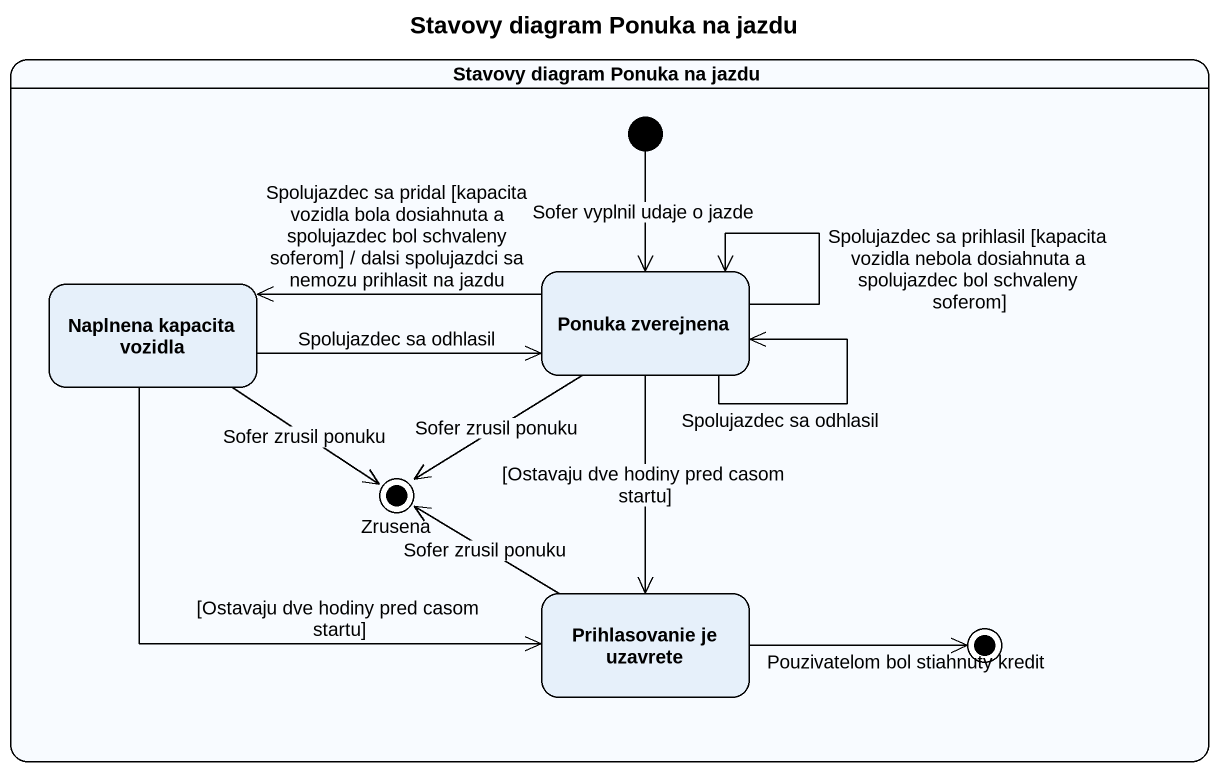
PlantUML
@startuml
title Stavovy diagram Ponuka na jazdu
hide empty description
state "Stavovy diagram Ponuka na jazdu" as Stavovy_diagram_Ponuka_na {
  state "Naplnena kapacita vozidla" as Naplnena_kapacita_vozidla
  state "Ponuka zverejnena" as Ponuka_zverejnena
  state Zrusena <<end>>
  state "Prihlasovanie je uzavrete" as Prihlasovanie_je_uzavrete
  state final1 <<end>>
  [*] --> Ponuka_zverejnena : Sofer vyplnil udaje o jazde
}
Naplnena_kapacita_vozidla -right-> Ponuka_zverejnena : Spolujazdec sa odhlasil
Naplnena_kapacita_vozidla --> Zrusena : Sofer zrusil ponuku
Naplnena_kapacita_vozidla --> Prihlasovanie_je_uzavrete : [Ostavaju dve hodiny pred casom startu]
Ponuka_zverejnena -left-> Naplnena_kapacita_vozidla : Spolujazdec sa pridal [kapacita vozidla bola dosiahnuta a spolujazdec bol schvaleny soferom] / dalsi spolujazdci sa nemozu prihlasit na jazdu
Ponuka_zverejnena --> Ponuka_zverejnena : Spolujazdec sa prihlasil [kapacita vozidla nebola dosiahnuta a spolujazdec bol schvaleny soferom]
Ponuka_zverejnena --> Ponuka_zverejnena : Spolujazdec sa odhlasil
Ponuka_zverejnena --> Zrusena : Sofer zrusil ponuku
Ponuka_zverejnena --> Prihlasovanie_je_uzavrete : [Ostavaju dve hodiny pred casom startu]
Prihlasovanie_je_uzavrete -up-> Zrusena : Sofer zrusil ponuku
Prihlasovanie_je_uzavrete -right-> final1 : Pouzivatelom bol stiahnuty kredit
@enduml
